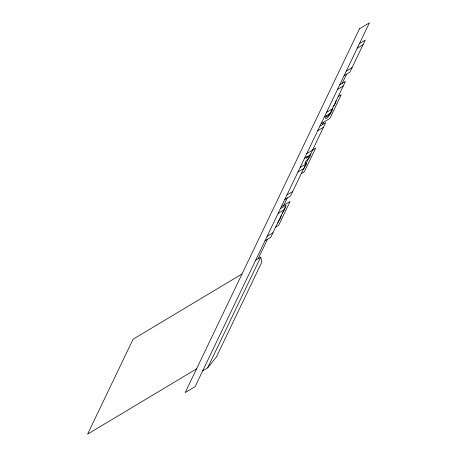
<?xml version="1.0" encoding="UTF-8"?>
<svg xmlns="http://www.w3.org/2000/svg" width="457" height="457" viewBox="0 0 457 457"><rect width="100%" height="100%" fill="white"/><g stroke="black" fill="none" stroke-linecap="round" stroke-linejoin="round"><path stroke-width="0.69" d="M280.375 208.678L286.122 205.239L284.391 209.934L282.317 213.173M319.94 126.109L325.681 122.665L310.829 153.672C310.931 156.562 307.595 159.539 307.064 161.395L306.139 164.731L303.197 169.598L290.521 196.064L284.774 199.503M303.677 168.953L306.036 162.915L304.888 163.172L305.802 161.264L308.218 158.648L309.429 155.723L308.258 156.151L306.43 158.208L307.121 156.682L308.258 156.151M258.205 258.639L267.471 239.308M283.786 205.25L287.247 198.018M322.413 124.624L323.573 122.208M342.196 83.34L346.589 74.165M207.632 367.879L260.684 257.154L261.85 262.095L216.372 357.003L207.632 367.879L202.68 370.844M285.282 207.141L270.738 237.349L264.991 240.788M339.717 84.825L345.463 81.38L330.08 113.49L324.333 116.935M310.863 153.758L309.235 155.54M329.828 113.644L327.686 116.227L326.926 116.335L326.618 115.798L325.39 118.26L326.304 118.414A1.777 0.514 -42.6 0 0 327.955 117.192C329.988 114.541 332.382 111.491 332.662 108.098M277.759 222.696L280.564 218.12L281.386 215.116M333.593 106.161L335.547 103.162L336.152 100.82M301.243 173.671L304.288 171.821L315.656 148.097L312.634 149.907M359.499 43.541L365.246 40.096L349.862 72.206L344.115 75.651M357.3 48.128L363.047 44.683M346.309 71.064L352.056 67.619M337.517 89.412L343.264 85.967M338.209 96.518L341.236 94.708L329.868 118.437L321.094 123.687M326.532 112.348L332.279 108.903M317.741 130.696L323.487 127.252M306.75 153.632L312.497 150.187M304.551 158.219L307.121 156.682M300.158 167.393L305.904 163.954M297.958 171.981L303.705 168.542M286.967 194.916L292.714 191.477M281.306 206.735L290.081 201.48L278.713 225.21L275.685 227.02M278.176 213.265L283.923 209.826M267.191 236.2L272.938 232.762M255.731 260.119L260.684 257.154M242.033 273.966L133.061 339.243L87.59 434.15L196.561 368.873M359.505 28.785L185.194 392.597L195.099 386.662L369.41 22.85L359.505 28.785"/></g></svg>
